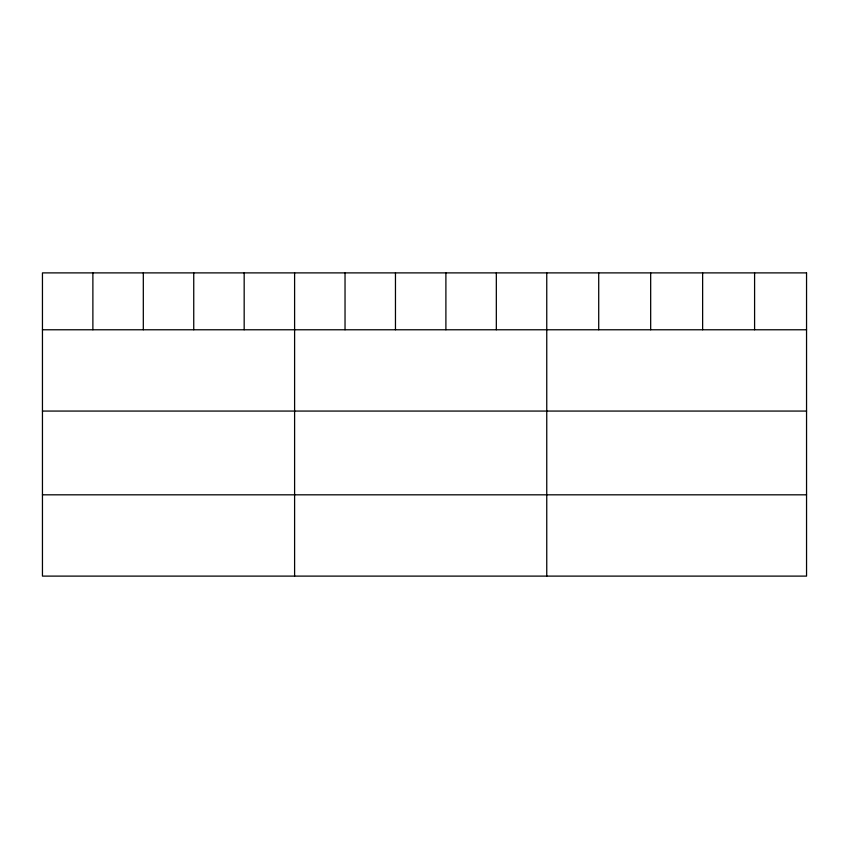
<?xml version="1.0" encoding="UTF-8"?>
<svg xmlns="http://www.w3.org/2000/svg" width="849" height="849" viewBox="0 0 849 849"><rect width="100%" height="100%" fill="white"/><g stroke="black" fill="none" stroke-linecap="round" stroke-linejoin="round"><path stroke-width="1.27" d="M42.45 329.773L806.55 329.773M42.45 411.065L806.55 411.065M42.45 494.818L806.55 494.818M754.591 272.89L754.591 329.773M702.632 272.89L702.632 329.773M650.674 272.89L650.674 329.773M598.715 272.89L598.715 329.773M546.756 272.89L546.756 576.11M496.325 272.89L496.325 329.773M445.895 272.89L445.895 329.773M395.464 272.89L395.464 329.773M345.034 272.89L345.034 329.773M294.603 272.89L294.603 576.11M244.172 272.89L244.172 329.773M193.742 272.89L193.742 329.773M143.311 272.89L143.311 329.773M92.881 272.89L92.881 329.773M806.55 272.89L42.45 272.89L42.45 576.11L806.55 576.11L806.55 272.89"/></g></svg>
